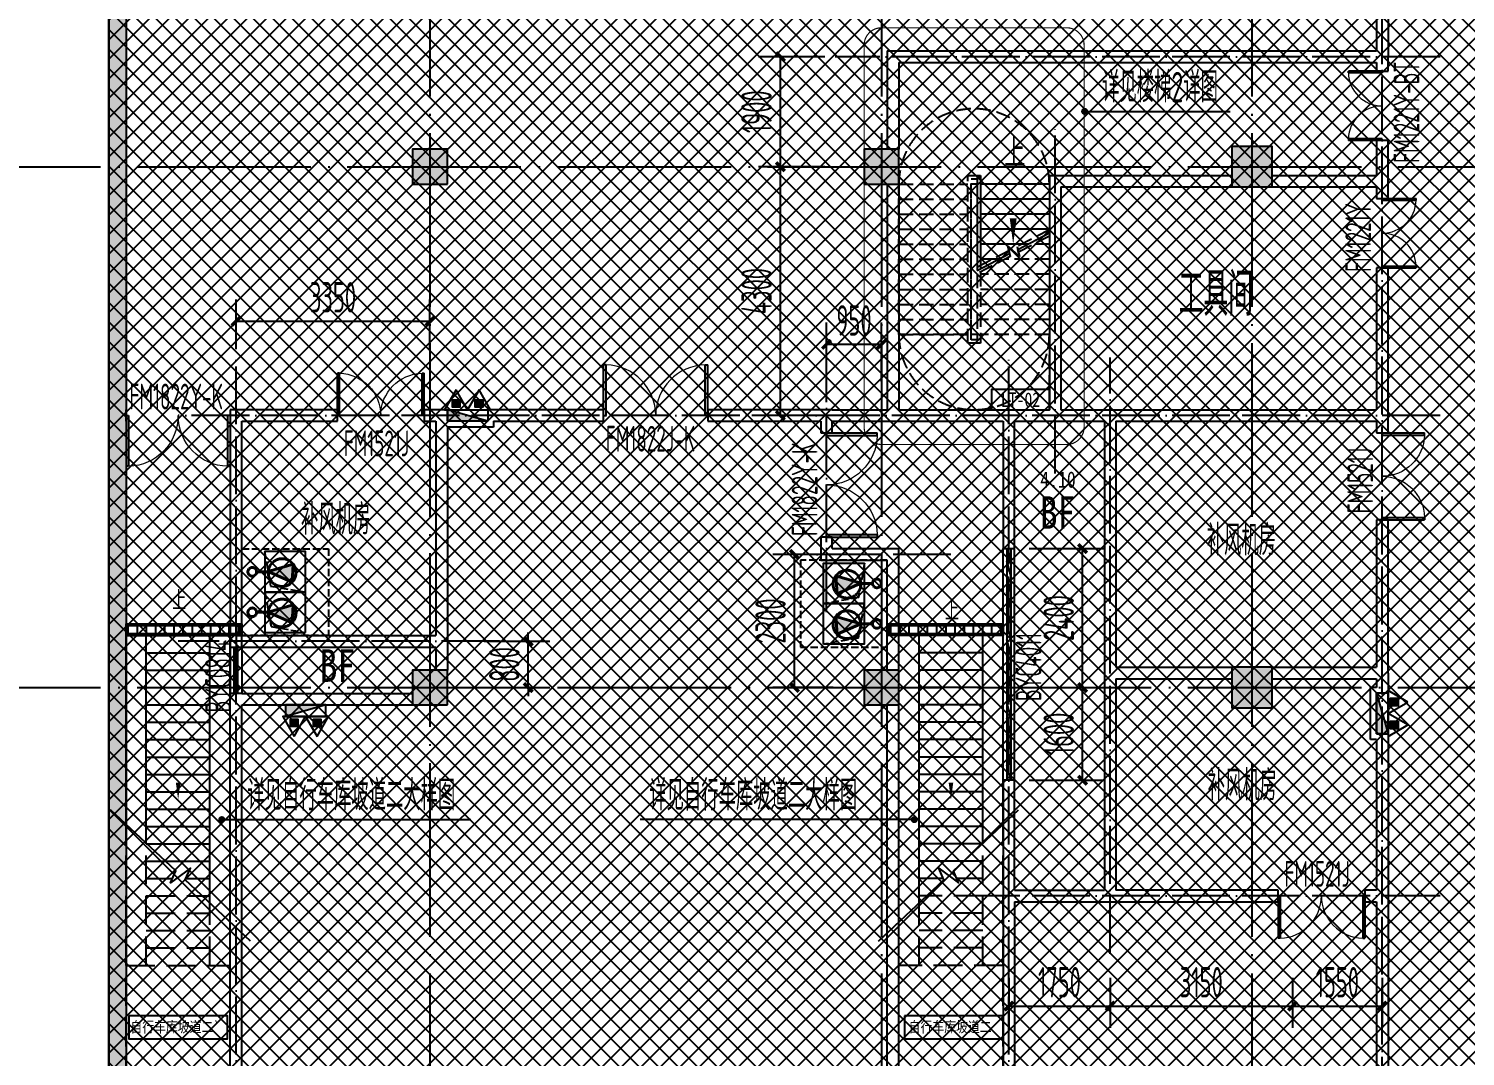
# Model space of a CAD drawing. Extents: x -473190 to 2138458, y -81875 to 2633646.
# Drawn here: x 448106 to 472922, y 28821 to 46576 of the extents above; entities that cross this region are included whole.
import ezdxf
from ezdxf.enums import TextEntityAlignment as Align

# ---------------------------------------------------------------- set-up
doc = ezdxf.new("R2010")
doc.units = 0
doc.header["$LTSCALE"] = 1000
for name, pattern in [('DASH', [0.35, 0.25, -0.1]), ('DOTE', [2.42, 2, -0.2, 0.02, -0.2]), ('排水', [1.1, 1, -0.1])]:
    doc.linetypes.add(name, pattern=pattern)
for name, color, linetype in [('03小品', 2, 'Continuous'), ('A-COLUMN', 2, 'Continuous'), ('A-ROOM_NAME', 23, 'Continuous'), ('A-STAIR', 3, 'Continuous'), ('A-WALL', 2, 'Continuous'), ('A-WINDOW', 4, 'Continuous'), ('DIM_LEAD', 3, 'Continuous'), ('DIM_SYMB', 3, 'Continuous'), ('DOOR_FIRE', 4, 'Continuous'), ('DOOR_FIRE_TEXT', 7, 'Continuous'), ('DOTE', 1, 'DOTE'), ('PUB_DIM', 3, 'Continuous'), ('PUB_HATCH', 8, 'Continuous'), ('PUB_TEXT', 7, 'Continuous'), ('RF-QT', 30, 'Continuous'), ('SRC-03F$0$A-SYMB-NUMB-T', 4, 'Continuous'), ('SRC-03F$0$A-WALL', 7, 'Continuous'), ('STAIR', 2, 'Continuous'), ('W-EQUIP_消火栓', 7, 'Continuous'), ('W-EQUIP_灭火器', 7, 'Continuous'), ('WINDOW', 4, 'Continuous'), ('WINDOW_TEXT', 7, 'Continuous'), ('索引线', 252, 'Continuous'), ('集水坑', 4, 'Continuous'), ('雨棚投影', 147, 'Continuous')]:
    doc.layers.add(name, color=color, linetype=linetype)
doc.layers.add('GPS-污水', color=2, linetype='排水', lineweight=40)
doc.styles.add('8B2_01', font='simhei.ttf', dxfattribs={"width": 0.8})
doc.styles.add('8B2_02', font='tssdeng.shx', dxfattribs={"width": 0.6, "bigfont": 'TSSDCHN.shx'})
doc.styles.add('_TCH_DIM', font='SIMPLEX', dxfattribs={"bigfont": 'GBCBIG'})
doc.styles.add('_TCH_DIM_T3', font='tssdeng.shx', dxfattribs={"width": 0.564706, "bigfont": '@@@tssdchn.shx'})
doc.styles.add('_TCH_WINDOW', font='tssdeng.shx', dxfattribs={"width": 0.8, "height": 3.5, "bigfont": 'tssdchn.shx'})
doc.styles.add('SRC-03F$0$ECADI-TXT', font='simplex.shx', dxfattribs={"bigfont": 'hztxt.shx'})
doc.styles.get("Standard").update_dxf_attribs({"font": 'gbenor.shx', "bigfont": 'gbcbig.shx'})
doc.dimstyles.new('_TCH_ARCH&&150', dxfattribs={"dimtxt": 525, "dimasz": 150, "dimexe": 375, "dimexo": 450, "dimgap": 150, "dimtad": 1, "dimdec": 0, "dimzin": 0, "dimdsep": 46, "dimtxsty": '_TCH_DIM_T3', "dimblk": 'ARCHTICK', "dimcen": 0.09, "dimclrt": 7, "dimazin": 2, "dimtfac": 1, "dimtdec": 0, "dimtix": 1, "dimtmove": 2, "dimatfit": 3, "dimfxl": 0, "dimtolj": 1, "dimtzin": 0, "dimarcsym": 0})

# ---------------------------------------------------------------- blocks, each defined once
blk = doc.blocks.new('自行车坡道')
at = {"layer": 'A-STAIR'}
for p, q in [((-72448, -339871), (-67495, -339871)), ((-67495, -341671), (-67495, -339871)), ((-72119, -340221), (-67495, -340221)), ((-71995, -340353), (-71995, -340221)), ((-71695, -340638), (-71695, -340221)), ((-71395, -340993), (-71395, -340221)), ((-71095, -341321), (-71095, -340221)), ((-70795, -341321), (-70795, -340221)), ((-70495, -341321), (-70495, -340221)), ((-70195, -341321), (-70195, -340221)), ((-69895, -341321), (-69895, -340221)), ((-69595, -341321), (-69595, -340221)), ((-69295, -341321), (-69295, -340221)), ((-68995, -341321), (-68995, -340221)), ((-68695, -341321), (-68695, -340221)), ((-68395, -341321), (-68395, -340221)), ((-68095, -341321), (-68095, -340221)), ((-67795, -341321), (-67795, -340221)), ((-71095, -341321), (-67495, -341321)), ((-70759, -341671), (-67495, -341671))]:
    blk.add_line(p, q, dxfattribs=at)
at = {"layer": 'DIM_SYMB'}
blk.add_lwpolyline([(-72776, -339521), (-71718, -340648), (-71513, -340560), (-71768, -340902), (-71564, -340812), (-70507, -341939)], dxfattribs=at)
at = {"layer": '雨棚投影', "color": 252, "linetype": 'DASH', "lineweight": -3, "ltscale": 2}
for p, q in [((-96295, -339871), (-72448, -339871)), ((-96295, -341671), (-96295, -339871)), ((-90595, -341671), (-90595, -339871)), ((-88595, -341671), (-88595, -339871)), ((-82895, -341671), (-82895, -339871)), ((-80895, -341671), (-80895, -339871)), ((-75195, -341671), (-75195, -339871)), ((-73195, -341671), (-73195, -339871)), ((-96295, -340221), (-90595, -340221)), ((-95995, -341321), (-95995, -340221)), ((-95695, -341321), (-95695, -340221)), ((-95395, -341321), (-95395, -340221)), ((-95095, -341321), (-95095, -340221)), ((-94795, -341321), (-94795, -340221)), ((-94495, -341321), (-94495, -340221)), ((-94195, -341321), (-94195, -340221)), ((-93895, -341321), (-93895, -340221)), ((-93595, -341321), (-93595, -340221)), ((-93295, -341321), (-93295, -340221)), ((-92995, -341321), (-92995, -340221)), ((-92695, -341321), (-92695, -340221)), ((-92395, -341321), (-92395, -340221)), ((-92095, -341321), (-92095, -340221)), ((-91795, -341321), (-91795, -340221)), ((-91495, -341321), (-91495, -340221)), ((-91195, -341321), (-91195, -340221)), ((-90895, -341321), (-90895, -340221)), ((-88595, -340221), (-82895, -340221)), ((-88295, -341321), (-88295, -340221)), ((-87995, -341321), (-87995, -340221)), ((-87695, -341321), (-87695, -340221)), ((-87395, -341321), (-87395, -340221)), ((-87095, -341321), (-87095, -340221)), ((-86795, -341321), (-86795, -340221)), ((-86495, -341321), (-86495, -340221)), ((-86195, -341321), (-86195, -340221)), ((-85895, -341321), (-85895, -340221)), ((-85595, -341321), (-85595, -340221)), ((-85295, -341321), (-85295, -340221)), ((-84995, -341321), (-84995, -340221)), ((-84695, -341321), (-84695, -340221)), ((-84395, -341321), (-84395, -340221)), ((-84095, -341321), (-84095, -340221)), ((-83795, -341321), (-83795, -340221)), ((-83495, -341321), (-83495, -340221)), ((-83195, -341321), (-83195, -340221)), ((-80895, -340221), (-75195, -340221)), ((-80595, -341321), (-80595, -340221)), ((-80295, -341321), (-80295, -340221)), ((-79995, -341321), (-79995, -340221)), ((-79695, -341321), (-79695, -340221)), ((-79395, -341321), (-79395, -340221)), ((-79095, -341321), (-79095, -340221)), ((-78795, -341321), (-78795, -340221)), ((-78495, -341321), (-78495, -340221)), ((-78195, -341321), (-78195, -340221)), ((-77895, -341321), (-77895, -340221)), ((-77595, -341321), (-77595, -340221)), ((-77295, -341321), (-77295, -340221)), ((-76995, -341321), (-76995, -340221)), ((-76695, -341321), (-76695, -340221)), ((-76395, -341321), (-76395, -340221)), ((-76095, -341321), (-76095, -340221)), ((-75795, -341321), (-75795, -340221)), ((-75495, -341321), (-75495, -340221)), ((-73195, -340221), (-72119, -340221)), ((-72895, -341321), (-72895, -340221)), ((-72595, -341321), (-72595, -340221)), ((-72295, -341321), (-72295, -340221)), ((-71995, -341321), (-71995, -340353)), ((-71695, -341321), (-71695, -340869)), ((-71395, -341321), (-71395, -340993)), ((-96295, -341321), (-90595, -341321)), ((-88595, -341321), (-82895, -341321)), ((-80895, -341321), (-75195, -341321)), ((-73195, -341321), (-71095, -341321)), ((-96295, -341671), (-70759, -341671))]:
    blk.add_line(p, q, dxfattribs=at)
blk = doc.blocks.new('$SB01_1')
h = blk.add_hatch(color=256)
h.dxf.hatch_style = 1
h.paths.add_polyline_path([(-0.381, -0.323), (0.5, 0), (-0.381, 0.323)])
h.paths.add_polyline_path([(0, 0), (0.002, 0), (0.002, 0.001), (0, 0.001)], flags=24)
h.paths.add_polyline_path([(0, -0.002), (0.003, -0.002), (0.003, -0.001), (0, -0.001)], flags=24)
h.paths.add_polyline_path([(0, -0.003), (0.003, -0.003), (0.003, -0.002), (0, -0.002)], flags=24)
for p, q in [((0.5, 0), (-0.381, 0.323)), ((-0.381, 0.323), (-0.381, -0.323)), ((0.5, 0), (-0.381, -0.323))]:
    blk.add_line(p, q)
blk.add_circle((0, 0), 0.5)
at = {"flags": 1}
for tag, p in [('UNIT', (0, 0)), ('SPEC', (0, -0.002)), ('WHAT', (0, -0.003))]:
    blk.add_attdef(tag, p, '', height=0.001, dxfattribs=at)
blk = doc.blocks.new('人防集水坑')
at = {"layer": 'GPS-污水', "linetype": '排水'}
for p, q in [((307486, 701151), (307284, 701151)), ((307486, 700451), (307284, 700451))]:
    blk.add_line(p, q, dxfattribs=at)
for centre in [(307561, 701151), (307561, 700451)]:
    blk.add_circle(centre, 75, dxfattribs=at)
at = {"layer": '集水坑', "linetype": 'DASH', "ltscale": 0.5}
blk.add_lwpolyline([(306241, 700051), (306241, 701551), (307741, 701551), (307741, 700051)], close=True, dxfattribs=at)
at = {"layer": '集水坑', "linetype": 'Continuous', "ltscale": 0.5}
for points in [[(306641, 701501), (306641, 700801), (307341, 700801), (307341, 701501)], [(306641, 700801), (306641, 700101), (307341, 700101), (307341, 700801)]]:
    blk.add_lwpolyline(points, close=True, dxfattribs=at)
at = {"layer": '集水坑', "linetype": 'DASH', "ltscale": 0.5}
for points in [[(307341, 700801), (307237, 701397), (306641, 701501)], [(307347, 700101), (307243, 700697), (306647, 700801)]]:
    blk.add_lwpolyline(points, dxfattribs=at)
at = {"layer": 'GPS-污水', "linetype": '排水', "xscale": -480.0000000000002, "yscale": 480.0000000000002, "zscale": 480.0000000000002, "rotation": 176.2535374729293}
for p in [(307045, 701164, 0), (307045, 700464, 0)]:
    blk.add_blockref('$SB01_1', p, dxfattribs=at)
blk = doc.blocks.new('A$C3672542B')
at = {"layer": '集水坑', "linetype": 'Continuous', "rotation": 180}
blk.add_blockref('人防集水坑', (321974.7, 553032.5), dxfattribs=at)
at = {"layer": '集水坑', "linetype": 'Continuous', "xscale": -1, "rotation": 180}
blk.add_blockref('人防集水坑', (-282357.4, 552832.5), dxfattribs=at)
blk = doc.blocks.new('A$C4F5A101F')
at = {"layer": 'DOTE', "color": 127, "linetype": 'DOTE', "ltscale": 1.5}
for p, q in [((-279889.7, 16373.7), (-279889.7, -213765.2)), ((-274639.7, 16373.7), (-274639.7, -213765.2)), ((-266839.7, 16373.7), (-266839.7, -213765.2)), ((-260439.7, 16373.7), (-260439.7, -213765.2))]:
    blk.add_line(p, q, dxfattribs=at)
at = {"layer": 'DOTE', "color": 16, "linetype": 'DOTE', "ltscale": 1.5}
for p, q in [((-297848.4, -111257.4), (-173939.7, -111257.4)), ((-297848.4, -120257.4), (-173939.7, -120257.4))]:
    blk.add_line(p, q, dxfattribs=at)
blk = doc.blocks.new('SRC-03F$0$ECADI-TAG-CODE')
at = {"layer": 'SRC-03F$0$A-SYMB-NUMB-T', "color": 1}
blk.add_lwpolyline([(3.41, 8.1), (13.41, 8.1), (13.41, 4.6), (3.41, 4.6)], close=True, dxfattribs=at)
at = {"layer": 'SRC-03F$0$A-SYMB-NUMB-T', "style": 'SRC-03F$0$ECADI-TXT', "width": 0.7}
blk.add_attdef('CODE', text='', height=2.5, dxfattribs=at).set_placement((8.41, 6.35), align=Align.MIDDLE_CENTER)
blk = doc.blocks.new('_ArchTick')
at = {"color": 0, "linetype": 'ByBlock', "const_width": 0.4}
blk.add_lwpolyline([(-0.5, -0.5), (0.5, 0.5)], dxfattribs=at)
blk = doc.blocks.new('*D5466')
at = {"layer": 'Defpoints', "color": 0, "transparency": 16777216}
for p in [(-10922, -92400), (-9703, -92400), (-9703, -94300)]:
    blk.add_point(p, dxfattribs=at)
at = {"layer": 'PUB_DIM', "color": 0, "lineweight": -2, "transparency": 16777216}
for p, q in [((-10153, -92400), (-11297, -92400)), ((-10922, -94300), (-10922, -92400)), ((-10153, -94300), (-11297, -94300))]:
    blk.add_line(p, q, dxfattribs=at)
at = {"layer": 'PUB_DIM', "color": 0, "lineweight": -2, "transparency": 16777216, "xscale": 150, "yscale": 150, "zscale": 150}
for p, rotation in [((-10922, -92400), 90), ((-10922, -94300), 270)]:
    blk.add_blockref('_ArchTick', p, dxfattribs=dict(at, rotation=rotation))
at = {"layer": 'PUB_DIM', "color": 7, "transparency": 16777216, "insert": (-11334, -93350), "char_height": 525, "attachment_point": 5, "rotation": 90, "style": '_TCH_DIM_T3'}
blk.add_mtext('\\A1;1900', dxfattribs=at)
blk = doc.blocks.new('*D5467')
at = {"layer": 'Defpoints', "color": 0, "transparency": 16777216}
for p in [(-10922, -94300), (-9703, -94300), (-9703, -98600)]:
    blk.add_point(p, dxfattribs=at)
at = {"layer": 'PUB_DIM', "color": 0, "lineweight": -2, "transparency": 16777216}
for p, q in [((-10153, -94300), (-11297, -94300)), ((-10922, -98600), (-10922, -94300)), ((-10153, -98600), (-11297, -98600))]:
    blk.add_line(p, q, dxfattribs=at)
at = {"layer": 'PUB_DIM', "color": 0, "lineweight": -2, "transparency": 16777216, "xscale": 150, "yscale": 150, "zscale": 150}
for p, rotation in [((-10922, -94300), 90), ((-10922, -98600), 270)]:
    blk.add_blockref('_ArchTick', p, dxfattribs=dict(at, rotation=rotation))
at = {"layer": 'PUB_DIM', "color": 7, "transparency": 16777216, "insert": (-11334, -96450), "char_height": 525, "attachment_point": 5, "rotation": 90, "style": '_TCH_DIM_T3'}
blk.add_mtext('\\A1;4300', dxfattribs=at)
blk = doc.blocks.new('*D5468')
at = {"layer": 'Defpoints', "color": 0, "transparency": 16777216}
for p in [(-16489, -102500), (-15277, -102500), (-16489, -103300)]:
    blk.add_point(p, dxfattribs=at)
at = {"layer": 'PUB_DIM', "color": 0, "lineweight": -2, "transparency": 16777216}
for p, q in [((-15277, -102500), (-15277, -102350)), ((-16039, -102500), (-14902, -102500)), ((-15277, -103300), (-15277, -102500)), ((-16039, -103300), (-14902, -103300)), ((-15277, -103300), (-15277, -103450))]:
    blk.add_line(p, q, dxfattribs=at)
at = {"layer": 'PUB_DIM', "color": 0, "lineweight": -2, "transparency": 16777216, "xscale": 150, "yscale": 150, "zscale": 150}
for p, rotation in [((-15277, -102500), 270), ((-15277, -103300), 90)]:
    blk.add_blockref('_ArchTick', p, dxfattribs=dict(at, rotation=rotation))
at = {"layer": 'PUB_DIM', "color": 7, "transparency": 16777216, "insert": (-15690, -102900), "char_height": 525, "attachment_point": 5, "rotation": 90, "style": '_TCH_DIM_T3'}
blk.add_mtext('\\A1;800', dxfattribs=at)
blk = doc.blocks.new('*D5469')
at = {"layer": 'Defpoints', "color": 0, "transparency": 16777216}
for p in [(-10679, -101000), (-9561, -101000), (-9561, -103300)]:
    blk.add_point(p, dxfattribs=at)
at = {"layer": 'PUB_DIM', "color": 0, "lineweight": -2, "transparency": 16777216}
for p, q in [((-10011, -101000), (-11054, -101000)), ((-10679, -103300), (-10679, -101000)), ((-10011, -103300), (-11054, -103300))]:
    blk.add_line(p, q, dxfattribs=at)
at = {"layer": 'PUB_DIM', "color": 0, "lineweight": -2, "transparency": 16777216, "xscale": 150, "yscale": 150, "zscale": 150}
for p, rotation in [((-10679, -101000), 90), ((-10679, -103300), 270)]:
    blk.add_blockref('_ArchTick', p, dxfattribs=dict(at, rotation=rotation))
at = {"layer": 'PUB_DIM', "color": 7, "transparency": 16777216, "insert": (-11092, -102150), "char_height": 525, "attachment_point": 5, "rotation": 90, "style": '_TCH_DIM_T3'}
blk.add_mtext('\\A1;2300', dxfattribs=at)
blk = doc.blocks.new('*D5470')
at = {"layer": 'Defpoints', "color": 0, "transparency": 16777216}
for p in [(-9175, -97369), (-10125, -98461), (-9175, -98461)]:
    blk.add_point(p, dxfattribs=at)
at = {"layer": 'PUB_DIM', "color": 0, "lineweight": -2, "transparency": 16777216}
for p, q in [((-10125, -98011), (-10125, -96994)), ((-9175, -98011), (-9175, -96994)), ((-10125, -97369), (-9175, -97369))]:
    blk.add_line(p, q, dxfattribs=at)
at = {"layer": 'PUB_DIM', "color": 0, "lineweight": -2, "transparency": 16777216, "xscale": 150, "yscale": 150, "zscale": 150, "rotation": 180}
blk.add_blockref('_ArchTick', (-10125, -97369), dxfattribs=at)
at = {"layer": 'PUB_DIM', "color": 0, "lineweight": -2, "transparency": 16777216, "xscale": 150, "yscale": 150, "zscale": 150}
blk.add_blockref('_ArchTick', (-9175, -97369), dxfattribs=at)
at = {"layer": 'PUB_DIM', "color": 7, "transparency": 16777216, "insert": (-9650, -96956), "char_height": 525, "attachment_point": 5, "style": '_TCH_DIM_T3'}
blk.add_mtext('\\A1;950', dxfattribs=at)
blk = doc.blocks.new('*D5471')
at = {"layer": 'Defpoints', "color": 0, "transparency": 16777216}
for p in [(-16975, -96970), (-20325, -97906), (-16975, -97906)]:
    blk.add_point(p, dxfattribs=at)
at = {"layer": 'PUB_DIM', "color": 0, "lineweight": -2, "transparency": 16777216}
for p, q in [((-20325, -97456), (-20325, -96595)), ((-16975, -97456), (-16975, -96595)), ((-20325, -96970), (-16975, -96970))]:
    blk.add_line(p, q, dxfattribs=at)
at = {"layer": 'PUB_DIM', "color": 0, "lineweight": -2, "transparency": 16777216, "xscale": 150, "yscale": 150, "zscale": 150, "rotation": 180}
blk.add_blockref('_ArchTick', (-20325, -96970), dxfattribs=at)
at = {"layer": 'PUB_DIM', "color": 0, "lineweight": -2, "transparency": 16777216, "xscale": 150, "yscale": 150, "zscale": 150}
blk.add_blockref('_ArchTick', (-16975, -96970), dxfattribs=at)
at = {"layer": 'PUB_DIM', "color": 7, "transparency": 16777216, "insert": (-18650, -96557), "char_height": 525, "attachment_point": 5, "style": '_TCH_DIM_T3'}
blk.add_mtext('\\A1;3350', dxfattribs=at)
blk = doc.blocks.new('*D5472')
at = {"layer": 'Defpoints', "color": 0, "transparency": 16777216}
for p in [(-2075, -107867), (-525, -107867), (-525, -108804)]:
    blk.add_point(p, dxfattribs=at)
at = {"layer": 'PUB_DIM', "color": 0, "lineweight": -2, "transparency": 16777216}
for p, q in [((-2075, -108317), (-2075, -109179)), ((-525, -108317), (-525, -109179)), ((-2075, -108804), (-525, -108804))]:
    blk.add_line(p, q, dxfattribs=at)
at = {"layer": 'PUB_DIM', "color": 0, "lineweight": -2, "transparency": 16777216, "xscale": 150, "yscale": 150, "zscale": 150, "rotation": 180}
blk.add_blockref('_ArchTick', (-2075, -108804), dxfattribs=at)
at = {"layer": 'PUB_DIM', "color": 0, "lineweight": -2, "transparency": 16777216, "xscale": 150, "yscale": 150, "zscale": 150}
blk.add_blockref('_ArchTick', (-525, -108804), dxfattribs=at)
at = {"layer": 'PUB_DIM', "color": 7, "transparency": 16777216, "insert": (-1300, -108391), "char_height": 525, "attachment_point": 5, "style": '_TCH_DIM_T3'}
blk.add_mtext('\\A1;1550', dxfattribs=at)
blk = doc.blocks.new('*D5473')
at = {"layer": 'Defpoints', "color": 0, "transparency": 16777216}
for p in [(-5225, -107867), (-2075, -107867), (-2075, -108804)]:
    blk.add_point(p, dxfattribs=at)
at = {"layer": 'PUB_DIM', "color": 0, "lineweight": -2, "transparency": 16777216}
for p, q in [((-5225, -108317), (-5225, -109179)), ((-2075, -108317), (-2075, -109179)), ((-5225, -108804), (-2075, -108804))]:
    blk.add_line(p, q, dxfattribs=at)
at = {"layer": 'PUB_DIM', "color": 0, "lineweight": -2, "transparency": 16777216, "xscale": 150, "yscale": 150, "zscale": 150, "rotation": 180}
blk.add_blockref('_ArchTick', (-5225, -108804), dxfattribs=at)
at = {"layer": 'PUB_DIM', "color": 0, "lineweight": -2, "transparency": 16777216, "xscale": 150, "yscale": 150, "zscale": 150}
blk.add_blockref('_ArchTick', (-2075, -108804), dxfattribs=at)
at = {"layer": 'PUB_DIM', "color": 7, "transparency": 16777216, "insert": (-3650, -108391), "char_height": 525, "attachment_point": 5, "style": '_TCH_DIM_T3'}
blk.add_mtext('\\A1;3150', dxfattribs=at)
blk = doc.blocks.new('*D5474')
at = {"layer": 'Defpoints', "color": 0, "transparency": 16777216}
for p in [(-6975, -107867), (-5225, -107867), (-5225, -108804)]:
    blk.add_point(p, dxfattribs=at)
at = {"layer": 'PUB_DIM', "color": 0, "lineweight": -2, "transparency": 16777216}
for p, q in [((-6975, -108317), (-6975, -109179)), ((-5225, -108317), (-5225, -109179)), ((-6975, -108804), (-5225, -108804))]:
    blk.add_line(p, q, dxfattribs=at)
at = {"layer": 'PUB_DIM', "color": 0, "lineweight": -2, "transparency": 16777216, "xscale": 150, "yscale": 150, "zscale": 150, "rotation": 180}
blk.add_blockref('_ArchTick', (-6975, -108804), dxfattribs=at)
at = {"layer": 'PUB_DIM', "color": 0, "lineweight": -2, "transparency": 16777216, "xscale": 150, "yscale": 150, "zscale": 150}
blk.add_blockref('_ArchTick', (-5225, -108804), dxfattribs=at)
at = {"layer": 'PUB_DIM', "color": 7, "transparency": 16777216, "insert": (-6100, -108391), "char_height": 525, "attachment_point": 5, "style": '_TCH_DIM_T3'}
blk.add_mtext('\\A1;1750', dxfattribs=at)
blk = doc.blocks.new('*D5591')
at = {"layer": 'Defpoints', "color": 0, "transparency": 16777216}
for p in [(-7075, -103300), (-5701, -103300), (-7075, -104900)]:
    blk.add_point(p, dxfattribs=at)
at = {"layer": 'PUB_DIM', "color": 0, "lineweight": -2, "transparency": 16777216}
for p, q in [((-6625, -103300), (-5326, -103300)), ((-5701, -104900), (-5701, -103300)), ((-6625, -104900), (-5326, -104900))]:
    blk.add_line(p, q, dxfattribs=at)
at = {"layer": 'PUB_DIM', "color": 0, "lineweight": -2, "transparency": 16777216, "xscale": 150, "yscale": 150, "zscale": 150}
for p, rotation in [((-5701, -103300), 90), ((-5701, -104900), 270)]:
    blk.add_blockref('_ArchTick', p, dxfattribs=dict(at, rotation=rotation))
at = {"layer": 'PUB_DIM', "color": 7, "transparency": 16777216, "insert": (-6114, -104100), "char_height": 525, "attachment_point": 5, "rotation": 90, "style": '_TCH_DIM_T3'}
blk.add_mtext('\\A1;1600', dxfattribs=at)
blk = doc.blocks.new('*D5592')
at = {"layer": 'Defpoints', "color": 0, "transparency": 16777216}
for p in [(-7075, -100900), (-5701, -100900), (-7075, -103300)]:
    blk.add_point(p, dxfattribs=at)
at = {"layer": 'PUB_DIM', "color": 0, "lineweight": -2, "transparency": 16777216}
for p, q in [((-6625, -100900), (-5326, -100900)), ((-5701, -103300), (-5701, -100900)), ((-6625, -103300), (-5326, -103300))]:
    blk.add_line(p, q, dxfattribs=at)
at = {"layer": 'PUB_DIM', "color": 0, "lineweight": -2, "transparency": 16777216, "xscale": 150, "yscale": 150, "zscale": 150}
for p, rotation in [((-5701, -100900), 90), ((-5701, -103300), 270)]:
    blk.add_blockref('_ArchTick', p, dxfattribs=dict(at, rotation=rotation))
at = {"layer": 'PUB_DIM', "color": 7, "transparency": 16777216, "insert": (-6114, -102100), "char_height": 525, "attachment_point": 5, "rotation": 90, "style": '_TCH_DIM_T3'}
blk.add_mtext('\\A1;2400', dxfattribs=at)
blk = doc.blocks.new('A$C5C451EB0')
at = {"layer": '03小品'}
h = blk.add_hatch(dxfattribs=at)
h.set_pattern_fill('ANSI31', color=8, scale=100, angle=495, style=0)
h.set_pattern_definition([(180, (-767005.92, 3086967.97), (-1e-13, -158.75), [])])
h.paths.add_polyline_path([(-170, -170), (-30, -170), (-30, 1770), (-170, 1770)])
at = {"layer": '03小品', "color": 4}
blk.add_lwpolyline([(0, 367), (0, -200), (-200, -200), (-200, 1800), (0, 1800), (0, 367)], dxfattribs=at)
blk.add_lwpolyline([(-30, 367), (-30, -170), (-170, -170), (-170, 1770), (-30, 1770)], close=True, dxfattribs=at)
at = {"layer": '雨棚投影', "linetype": 'DASH', "lineweight": -3, "ltscale": 2}
blk.add_line((0, 1800), (0, -200), dxfattribs=at)
blk = doc.blocks.new('$TwtSys$00000434')
for p, q in [((-0.5, 0.5), (-0.5, -0.5)), ((-0.5, -0.5), (0.5, 0.5)), ((0.5, 0.5), (-0.5, 0.5)), ((0.5, -0.5), (0.5, 0.5)), ((-0.5, -0.5), (0.5, -0.5))]:
    blk.add_line(p, q)
blk.add_solid([(0.5, -0.5), (0.5, 0.5), (-0.5, -0.5)])
blk = doc.blocks.new('$TwtSys$00000546')
h = blk.add_hatch()
h.set_pattern_fill('ANSI31', color=256, scale=200, style=0)
h.set_pattern_definition([(45, (-38543.802, -6670.83), (-17.67767, 17.67767), [])])
h.paths.add_polyline_path([(-65, 174), (65, 174), (65, 44), (-65, 44)])
for points in [[(0, 344), (-198, 0), (198, 0)], [(-65, 174), (65, 174), (65, 44), (-65, 44)]]:
    blk.add_lwpolyline(points, close=True)
blk = doc.blocks.new('ADFASDF')
h = blk.add_hatch()
h.set_pattern_fill('ANSI37', color=8, scale=150)
h.set_pattern_definition([(45, (0, 0), (-168.3798, 168.3798), []), (135, (0, 0), (-168.3798, -168.3798), [])])
h.paths.add_polyline_path([(521397, 239186), (521397, 224886), (539697, 224886), (539697, 169261), (524947, 169261), (524947, 171211), (527822, 171211), (527922, 176611), (501318, 176611), (501125, 109884), (530547, 109887), (530547, 107449), (538188, 100503), (536147, 98236), (540086, 94690), (517812, 69953), (517812, 59790), (482108, 20136), (405247, 20136), (405247, 26086), (391997, 40436), (391997, 64736), (399997, 64738), (399997, 239186), (409022, 239186)])
blk.add_lwpolyline([(539697, 224886), (539697, 169261), (524947, 169261), (524947, 171211), (527822, 171211), (527922, 176611), (501318, 176611), (501125, 109884), (530547, 109887), (530547, 107449), (538188, 100503), (536147, 98236), (540086, 94690), (517812, 69953), (517812, 59790), (482108, 20136), (405247, 20136), (405247, 26086), (391997, 40436), (391997, 64736), (399997, 64738), (399997, 239186)])
blk = doc.blocks.new('$DorLib2D$00000002')
for p, q in [((-0.5, 0), (-0.5, 0.4875)), ((-0.475, 0.4875), (-0.5, 0.4875)), ((-0.475, 0), (-0.475, 0.4875)), ((0.475, 0), (0.475, 0.4875)), ((0.475, 0.4875), (0.5, 0.4875)), ((0.5, 0), (0.5, 0.4875)), ((-0.5, 0), (-0.475, 0)), ((0.5, 0), (0.475, 0))]:
    blk.add_line(p, q)
at = {"lineweight": 13}
for centre, start, end in [((-0.4875, 0), 0, 88.53072), ((0.4875, 0), 91.46928, 180)]:
    blk.add_arc(centre, 0.4875, start, end, dxfattribs=at)
blk = doc.blocks.new('$WINLIB2D$00000039')
at = {"color": 0}
for points in [[(-0.5, 0.5), (-0.5, -0.5)], [(0.5, 0.5), (-0.5, 0.5)], [(0.5, -0.5), (0.5, 0.5)], [(-0.5, 0.1667), (0.5, 0.1667)], [(-0.3839, -0.1667), (-0.448, 0.1667)], [(-0.3159, -0.1667), (-0.38, 0.1667)], [(-0.2479, -0.1667), (-0.312, 0.1667)], [(-0.1799, -0.1667), (-0.244, 0.1667)], [(-0.1119, -0.1667), (-0.176, 0.1667)], [(-0.0439, -0.1667), (-0.108, 0.1667)], [(0.0241, -0.1667), (-0.04, 0.1667)], [(0.0921, -0.1667), (0.028, 0.1667)], [(0.16, -0.1667), (0.0959, 0.1667)], [(0.228, -0.1667), (0.1639, 0.1667)], [(0.296, -0.1667), (0.2319, 0.1667)], [(0.364, -0.1667), (0.2999, 0.1667)], [(0.432, -0.1667), (0.3679, 0.1667)], [(0.5, -0.1667), (0.4359, 0.1667)], [(-0.4519, -0.1667), (-0.5, 0.0836)], [(-0.5, -0.1667), (0.5, -0.1667)], [(0.5, -0.5), (-0.5, -0.5)]]:
    blk.add_lwpolyline(points, dxfattribs=at)
blk = doc.blocks.new('_FZH')
blk.add_lwpolyline([(-0.5, -0.5), (0.5, -0.5), (0.5, 0.5), (-0.5, 0.5)], close=True)
at = {"layer": 'PUB_HATCH'}
blk.add_solid([(-0.5, -0.5), (0.5, -0.5), (-0.5, 0.5), (0.5, 0.5)], dxfattribs=at)
blk = doc.blocks.new('A$C2B5B1B2C')
at = {"layer": 'DOTE', "linetype": 'DOTE', "ltscale": 0.5}
for p, q in [((-525, -113100), (-525, -75050)), ((475, -92400), (-9975, -92400)), ((-6175, -99600), (-6175, -93550)), ((-20325, -116900), (-20325, -97600)), ((-10125, -102000), (-10125, -97600)), ((-6975, -116900), (-6975, -97600)), ((-5225, -107900), (-5225, -97600)), ((475, -98600), (-21325, -98600)), ((-7975, -101000), (-11025, -101000)), ((-15775, -102500), (-21325, -102500)), ((475, -106900), (-7975, -106900))]:
    blk.add_line(p, q, dxfattribs=at)
at = {"layer": 'PUB_DIM'}
for p1, p2, distance, picture, middle in [((-9702.9, -94300), (-9702.9, -92400), 1218.8, '*D5466', (-11334.2, -93350)), ((-9702.9, -98600), (-9702.9, -94300), 1218.8, '*D5467', (-11334.2, -96450)), ((-20325, -97906.2), (-16975, -97906.2), 936.6, '*D5471', (-18650, -96557.1)), ((-10125, -98461.5), (-9175, -98461.5), 1092.6, '*D5470', (-9650, -96956.3)), ((-9560.7, -103300), (-9560.7, -101000), 1118.5, '*D5469', (-11091.6, -102150)), ((-7075, -103300), (-7075, -100900), -1374, '*D5592', (-6113.5, -102100)), ((-16488.7, -103300), (-16488.7, -102500), -1211.6, '*D5468', (-15689.6, -102900)), ((-7075, -104900), (-7075, -103300), -1374, '*D5591', (-6113.5, -104100)), ((-6975, -107866.6), (-5225, -107866.6), -937.3, '*D5474', (-6100, -108391.4)), ((-5225, -107866.6), (-2075, -107866.6), -937.3, '*D5473', (-3650, -108391.4)), ((-2075, -107866.6), (-525, -107866.6), -937.3, '*D5472', (-1300, -108391.4))]:
    dim = blk.add_aligned_dim(p1=p1, p2=p2, distance=distance, dimstyle='_TCH_ARCH&&150', dxfattribs=at)
    dim.commit()
    dim.dimension.update_dxf_attribs({"geometry": picture, "text_midpoint": middle})

msp = doc.modelspace()

# ---------------------------------------------------------------- hatches: boundary and pattern name
at = {"layer": 'PUB_HATCH'}
for points in [[(449787.2, 107192.4), (449487.2, 107192.4), (449487.2, 39892.4), (449787.2, 39892.4)], [(449787.2, 39892.4), (449487.2, 39892.4), (449487.2, 8192.4), (449787.2, 8192.4)]]:
    msp.add_hatch(color=256, dxfattribs=at).paths.add_polyline_path(points)

# ---------------------------------------------------------------- linework, layer by layer
at = {"color": 1}
for points in [[(449837.2, 29521.8), (449837.2, 29121.8), (451537.2, 29121.8), (451537.2, 29521.8), (449837.2, 29521.8)], [(463237.2, 29521.8), (463237.2, 29121.8), (464937.2, 29121.8), (464937.2, 29521.8), (463237.2, 29521.8)]]:
    msp.add_lwpolyline(points, dxfattribs=at)
at = {"layer": 'A-STAIR', "color": 252, "linetype": 'DASH'}
for p, q in [((464327.2, 44042.4), (464547.2, 44042.4)), ((464327.2, 41142.4), (464327.2, 44042.4)), ((464387.2, 43982.4), (464487.2, 43982.4)), ((464387.2, 41202.4), (464387.2, 43982.4)), ((464487.2, 43982.4), (464487.2, 42453.9)), ((464547.2, 44042.4), (464547.2, 42485.1)), ((463137.2, 41292.4), (463137.2, 43892.4)), ((463137.2, 43892.4), (464327.2, 43892.4)), ((464387.2, 41292.4), (464387.2, 43892.4)), ((464487.2, 43892.4), (464387.2, 43892.4)), ((464487.2, 43892.4), (464487.2, 42453.9)), ((465737.2, 43892.4), (464547.2, 43892.4)), ((465737.2, 43892.4), (465737.2, 43103.5)), ((463137.2, 43632.4), (464327.2, 43632.4)), ((465737.2, 43632.4), (464547.2, 43632.4)), ((463137.2, 43372.4), (464327.2, 43372.4)), ((465737.2, 43372.4), (464547.2, 43372.4)), ((463137.2, 43112.4), (464327.2, 43112.4)), ((465737.2, 43112.4), (464547.2, 43112.4)), ((465737.2, 43103.5), (465180.8, 42814.3)), ((465737.2, 42990.8), (465203.1, 42713.2)), ((465737.2, 42990.8), (465737.2, 41292.4)), ((463137.2, 42852.4), (464327.2, 42852.4)), ((465039.1, 42740.7), (464487.2, 42453.9)), ((465254, 42852.4), (464547.2, 42852.4)), ((465219.3, 42640.1), (465021.1, 42822)), ((465021.1, 42822), (465061.4, 42639.6)), ((465180.8, 42814.3), (465219.3, 42640.1)), ((465737.2, 42852.4), (465470.9, 42852.4)), ((463137.2, 42592.4), (464327.2, 42592.4)), ((465061.4, 42639.6), (464487.2, 42341.3)), ((464753.6, 42592.4), (464547.2, 42592.4)), ((465737.2, 42592.4), (464970.5, 42592.4)), ((463137.2, 42332.4), (464327.2, 42332.4)), ((464487.2, 42341.3), (464487.2, 41292.4)), ((464487.2, 42341.3), (464487.2, 41202.4)), ((464547.2, 42372.4), (464547.2, 41142.4)), ((465737.2, 42332.4), (464547.2, 42332.4)), ((463137.2, 42072.4), (464327.2, 42072.4)), ((465737.2, 42072.4), (464547.2, 42072.4)), ((463137.2, 41812.4), (464327.2, 41812.4)), ((465737.2, 41812.4), (464547.2, 41812.4)), ((463137.2, 41552.4), (464327.2, 41552.4)), ((465737.2, 41552.4), (464547.2, 41552.4)), ((463137.2, 41292.4), (464327.2, 41292.4)), ((463137.2, 41292.4), (463137.2, 39992.4)), ((464327.2, 41292.4), (463137.2, 41292.4)), ((464487.2, 41292.4), (464387.2, 41292.4)), ((464487.2, 41202.4), (464387.2, 41202.4)), ((465737.2, 41292.4), (464547.2, 41292.4)), ((465737.2, 41292.4), (464547.2, 41292.4)), ((465737.2, 39992.4), (465737.2, 41292.4)), ((464547.2, 41142.4), (464327.2, 41142.4)), ((463137.2, 39992.4), (465737.2, 39992.4))]:
    msp.add_line(p, q, dxfattribs=at)
at = {"layer": 'A-STAIR'}
for p, q in [((464487.2, 44012.4), (464487.2, 42397.6)), ((464547.2, 44012.4), (464487.2, 44012.4)), ((464547.2, 44012.4), (464547.2, 42428.8)), ((464487.2, 43892.4), (464487.2, 42397.6)), ((465737.2, 43892.4), (464547.2, 43892.4)), ((465737.2, 43892.4), (465737.2, 43047.1)), ((465737.2, 43632.4), (464547.2, 43632.4)), ((465737.2, 43372.4), (464547.2, 43372.4)), ((465737.2, 43112.4), (464547.2, 43112.4)), ((465191.9, 42763.8), (465737.2, 43047.1)), ((464487.2, 42397.6), (465050.2, 42690.1)), ((465362.4, 42852.4), (464547.2, 42852.4)), ((465050.2, 42690.1), (465021.1, 42822)), ((465021.1, 42822), (465219.3, 42640.1)), ((465219.3, 42640.1), (465191.9, 42763.8)), ((464862, 42592.4), (464547.2, 42592.4))]:
    msp.add_line(p, q, dxfattribs=at)
at = {"layer": 'A-WALL'}
for p, q in [((449487.2, 107192.4), (449487.2, 39892.4)), ((449787.2, 107192.4), (449787.2, 39892.4)), ((471387.2, 52892.4), (471387.2, 46192.4)), ((471587.2, 52992.4), (471587.2, 46092.4)), ((462937.2, 46192.4), (462937.2, 44492.4)), ((462937.2, 46192.4), (471387.2, 46192.4)), ((463137.2, 45992.4), (463137.2, 44492.4)), ((463137.2, 45992.4), (471387.2, 45992.4)), ((471387.2, 45992.4), (471387.2, 45842.4)), ((471587.2, 45842.4), (471587.2, 46092.4)), ((471387.2, 45842.4), (471587.2, 45842.4)), ((471587.2, 44642.4), (471387.2, 44642.4)), ((471387.2, 44642.4), (471387.2, 44042.4)), ((471587.2, 43942.4), (471587.2, 44642.4)), ((465737.2, 44042.4), (468887.2, 44042.4)), ((465737.2, 44042.4), (465737.2, 39992.4)), ((469587.2, 44042.4), (471387.2, 44042.4)), ((471587.2, 43642.4), (471587.2, 43942.4)), ((462937.2, 43892.4), (462937.2, 39992.4)), ((463137.2, 43892.4), (463137.2, 39992.4)), ((465937.2, 43842.4), (468887.2, 43842.4)), ((465937.2, 43842.4), (465937.2, 39992.4)), ((469587.2, 43842.4), (471387.2, 43842.4)), ((471387.2, 43842.4), (471387.2, 43642.4)), ((471387.2, 43642.4), (471587.2, 43642.4)), ((471587.2, 42442.4), (471387.2, 42442.4)), ((471387.2, 42442.4), (471387.2, 39992.4)), ((471587.2, 39892.4), (471587.2, 42442.4)), ((449787.2, 39792.4), (449787.2, 39992.4)), ((451687.2, 39992.4), (451587.2, 39992.4)), ((451587.2, 39992.4), (451587.2, 39792.4)), ((453437.2, 39992.4), (451687.2, 39992.4)), ((453437.2, 39792.4), (453437.2, 39992.4)), ((455337.2, 39992.4), (454937.2, 39992.4)), ((454937.2, 39992.4), (454937.2, 39792.4)), ((455337.2, 39992.4), (455337.2, 39792.4)), ((456037.2, 39992.4), (456037.2, 39792.4)), ((458037.2, 39992.4), (456037.2, 39992.4)), ((458037.2, 39792.4), (458037.2, 39992.4)), ((461987.2, 39992.4), (459837.2, 39992.4)), ((459837.2, 39992.4), (459837.2, 39792.4)), ((461987.2, 39992.4), (462937.2, 39992.4)), ((463137.2, 39992.4), (465037.2, 39992.4)), ((465037.2, 39992.4), (465737.2, 39992.4)), ((465937.2, 39992.4), (466787.2, 39992.4)), ((466787.2, 39992.4), (471387.2, 39992.4)), ((449487.2, 39892.4), (449487.2, 8192.4)), ((449787.2, 39892.4), (449787.2, 8192.4)), ((451587.2, 39792.4), (451587.2, 35892.4)), ((451787.2, 39792.4), (453437.2, 39792.4)), ((451787.2, 35892.4), (451787.2, 39792.4)), ((454937.2, 39792.4), (455137.2, 39792.4)), ((455137.2, 39792.4), (455137.2, 39742.4)), ((455137.2, 39742.4), (455137.2, 36092.4)), ((456037.2, 39792.4), (455337.2, 39792.4)), ((456137.2, 39792.4), (456137.2, 39692.4)), ((456137.2, 39792.4), (458037.2, 39792.4)), ((459837.2, 39792.4), (461787.2, 39792.4)), ((461787.2, 39792.4), (461787.2, 39592.4)), ((461987.2, 39592.4), (461987.2, 39792.4)), ((461987.2, 39792.4), (463037.2, 39792.4)), ((463037.2, 39792.4), (464937.2, 39792.4)), ((464937.2, 39792.4), (464937.2, 37592.4)), ((465137.2, 37592.4), (465137.2, 39792.4)), ((465137.2, 39792.4), (465837.2, 39792.4)), ((465837.2, 39792.4), (466687.2, 39792.4)), ((466687.2, 39792.4), (466687.2, 35442.4)), ((466887.2, 39792.4), (466887.2, 35542.4)), ((466887.2, 39792.4), (471387.2, 39792.4)), ((471387.2, 39792.4), (471387.2, 39592.4)), ((471587.2, 39592.4), (471587.2, 39892.4)), ((456137.2, 39692.4), (455337.2, 39692.4)), ((455337.2, 39692.4), (455337.2, 35992.4)), ((461787.2, 39592.4), (461987.2, 39592.4)), ((471387.2, 39592.4), (471587.2, 39592.4)), ((471587.2, 38092.4), (471387.2, 38092.4)), ((471387.2, 38092.4), (471387.2, 35542.4)), ((471587.2, 35442.4), (471587.2, 38092.4)), ((461987.2, 37792.4), (461787.2, 37792.4)), ((461787.2, 37792.4), (461787.2, 37392.4)), ((461987.2, 37592.4), (461987.2, 37792.4)), ((461987.2, 37592.4), (463137.2, 37592.4)), ((463137.2, 35492.4), (463137.2, 37592.4)), ((464937.2, 37592.4), (465137.2, 37592.4)), ((461787.2, 37392.4), (462937.2, 37392.4)), ((462937.2, 35492.4), (462937.2, 37392.4)), ((451687.2, 36092.4), (455137.2, 36092.4)), ((451687.2, 36092.4), (451687.2, 35892.4)), ((455337.2, 35992.4), (455337.2, 35492.4)), ((451587.2, 35892.4), (451787.2, 35892.4)), ((451687.2, 35892.4), (455137.2, 35892.4)), ((455137.2, 35892.4), (455137.2, 35492.4)), ((466887.2, 35542.4), (468887.2, 35542.4)), ((469587.2, 35542.4), (471387.2, 35542.4)), ((466687.2, 35442.4), (466687.2, 31692.4)), ((466887.2, 35342.4), (468887.2, 35342.4)), ((466887.2, 35342.4), (466887.2, 31692.4)), ((469587.2, 35342.4), (471387.2, 35342.4)), ((471387.2, 35342.4), (471387.2, 35193.8)), ((471587.2, 35442.4), (471587.2, 35093.8)), ((451787.2, 35092.4), (451587.2, 35092.4)), ((451587.2, 35092.4), (451587.2, 34992.4)), ((451587.2, 22692.4), (451587.2, 34992.4)), ((451787.2, 35092.4), (454737.2, 35092.4)), ((471287.2, 34293.8), (471287.2, 35193.8)), ((471387.2, 35193.8), (471287.2, 35193.8)), ((471387.2, 34393.8), (471387.2, 35093.8)), ((471587.2, 35093.8), (471387.2, 35093.8)), ((451787.2, 34892.4), (454737.2, 34892.4)), ((451787.2, 22492.4), (451787.2, 34892.4)), ((462937.2, 26492.4), (462937.2, 34892.4)), ((463137.2, 26492.4), (463137.2, 34892.4)), ((471387.2, 34293.8), (471287.2, 34293.8)), ((471587.2, 34393.8), (471387.2, 34393.8)), ((471387.2, 34293.8), (471387.2, 31692.4)), ((471587.2, 34393.8), (471587.2, 31592.4)), ((465137.2, 33592.4), (464937.2, 33592.4)), ((464937.2, 33592.4), (464937.2, 31592.4)), ((465137.2, 31692.4), (465137.2, 33592.4)), ((464937.2, 31592.4), (464937.2, 26492.4)), ((465137.2, 31692.4), (466687.2, 31692.4)), ((469687.2, 31692.4), (466887.2, 31692.4)), ((469687.2, 31492.4), (469687.2, 31692.4)), ((471387.2, 31692.4), (471187.2, 31692.4)), ((471187.2, 31692.4), (471187.2, 31492.4)), ((471587.2, 31592.4), (471587.2, 26492.4)), ((465137.2, 31492.4), (466787.2, 31492.4)), ((465137.2, 31492.4), (465137.2, 26492.4)), ((466787.2, 31492.4), (469687.2, 31492.4)), ((471187.2, 31492.4), (471387.2, 31492.4)), ((471387.2, 31492.4), (471387.2, 26292.4))]:
    msp.add_line(p, q, dxfattribs=at)
at = {"layer": 'DIM_LEAD'}
for p, q in [((466345.8, 45147.8), (467300.6, 45147.8)), ((466345.8, 45147.8), (467300.6, 45147.8)), ((466345.8, 45147.8), (467300.6, 45147.8)), ((466345.8, 45147.8), (467300.6, 45147.8)), ((467300.6, 45147.8), (468858.9, 45147.8)), ((451440.8, 32911.1), (452395.6, 32911.1)), ((451440.8, 32911.1), (452395.6, 32911.1)), ((451440.8, 32911.1), (452395.6, 32911.1)), ((451440.8, 32911.1), (452395.6, 32911.1)), ((452395.6, 32911.1), (455741.1, 32911.1)), ((462449.4, 32911.1), (458668.7, 32911.1)), ((463404.1, 32911.1), (462449.4, 32911.1)), ((463404.1, 32911.1), (462449.4, 32911.1)), ((463404.1, 32911.1), (462449.4, 32911.1)), ((463404.1, 32911.1), (462449.4, 32911.1))]:
    msp.add_line(p, q, dxfattribs=at)
at = {"layer": 'DIM_LEAD', "const_width": 60}
for points in [[(466315.8, 45147.8, 1), (466375.8, 45147.8, 1)], [(466315.8, 45147.8, 1), (466375.8, 45147.8, 1)], [(466315.8, 45147.8, 1), (466375.8, 45147.8, 1)], [(466315.8, 45147.8, 1), (466375.8, 45147.8, 1)], [(451410.8, 32911.1, 1), (451470.8, 32911.1, 1)], [(451410.8, 32911.1, 1), (451470.8, 32911.1, 1)], [(451410.8, 32911.1, 1), (451470.8, 32911.1, 1)], [(451410.8, 32911.1, 1), (451470.8, 32911.1, 1)], [(463434.1, 32911.1, 1), (463374.1, 32911.1, 1)], [(463434.1, 32911.1, 1), (463374.1, 32911.1, 1)], [(463434.1, 32911.1, 1), (463374.1, 32911.1, 1)], [(463434.1, 32911.1, 1), (463374.1, 32911.1, 1)]]:
    msp.add_lwpolyline(points, format="xyb", close=True, dxfattribs=at)
at = {"layer": 'DIM_SYMB'}
for points in [[(465112.2, 44022.4, 0, 0, 0), (465112.2, 42852.4, 0, 120, 0), (465112.2, 43302.4, 0, 0, 0)], [(450687.2, 36093.5, 0, 0, 0), (450687.2, 33251.8, 0, 80, 0), (450687.2, 33551.8, 0, 0, 0)], [(464037.2, 36093.5, 0, 0, 0), (464037.2, 33251.8, 0, 80, 0), (464037.2, 33551.8, 0, 0, 0)]]:
    msp.add_lwpolyline(points, format="xyseb", dxfattribs=at)
at = {"layer": 'STAIR', "color": 9, "linetype": 'DASH'}
for centre, start, end in [((464437.2, 43892.4), 0, 180), ((464437.2, 41292.4), 180, 0)]:
    msp.add_arc(centre, 1300, start, end, dxfattribs=at)
at = {"layer": '索引线', "linetype": 'DASH', "const_width": 20}
msp.add_lwpolyline([(462837.2, 39392.4), (466037.2, 39392.4, 0.4142136), (466337.2, 39692.4), (466337.2, 46292.4, 0.4142136), (466037.2, 46592.4), (462837.2, 46592.4, 0.4142136), (462537.2, 46292.4), (462537.2, 39692.4, 0.4142136)], format="xyb", close=True, dxfattribs=at)

# ---------------------------------------------------------------- block references
for name, p in [('A$C3672542B', (437553.5, 184610.6)), ('ADFASDF', (49490, -74243.9)), ('A$C2B5B1B2C', (472012.2, 138492.4))]:
    msp.add_blockref(name, p)
at = {"rotation": 90}
for name, p in [('A$C5C451EB0', (451587.2, 36292.4)), ('A$C5C451EB0', (464737.2, 36292.4)), ('自行车坡道', (123266.7, 103587.3))]:
    msp.add_blockref(name, p, dxfattribs=at)
at = {"xscale": -1, "rotation": 270}
msp.add_blockref('自行车坡道', (791457.8, 103587.3), dxfattribs=at)
at = {"layer": 'A-COLUMN', "rotation": 90}
for p, xscale, yscale, zscale in [((455037.2, 44192.4), 600, 600, 600), ((462837.2, 44192.4), 600, 600, 600), ((469237.2, 44192.4), 700, 700, 700), ((455037.2, 35192.4), 600, 600, 600), ((462837.2, 35192.4), 600, 600, 600), ((469237.2, 35192.4), 700, 700, 700)]:
    msp.add_blockref('_FZH', p, dxfattribs=dict(at, xscale=xscale, yscale=yscale, zscale=zscale))
at = {"layer": 'A-WINDOW'}
ref = msp.add_blockref('$DorLib2D$00000002', (458937.2, 39892.4), dxfattribs=dict(at, xscale=1800, yscale=1800, zscale=200))
ref.add_attrib('A', 'FM1822J-K', (458074.6, 39268.5), dxfattribs={"layer": 'DOOR_FIRE_TEXT', "height": 446.25, "style": '_TCH_WINDOW', "width": 0.564706})
ref = msp.add_blockref('$DorLib2D$00000002', (450687.2, 39892.4), dxfattribs=dict(at, xscale=1800, yscale=-1800, zscale=200))
ref.add_attrib('A', 'FM1822Y-K', (449847, 39996.9), dxfattribs={"layer": 'DOOR_FIRE_TEXT', "height": 446.25, "style": '_TCH_WINDOW', "width": 0.564706})
at = {"layer": 'DOOR_FIRE'}
ref = msp.add_blockref('$DorLib2D$00000002', (471487.2, 45242.4), dxfattribs=dict(at, xscale=-1200, yscale=-1200, zscale=200, rotation=270))
ref.add_attrib('A', 'FM1221Y-BT', (472130.7, 44258.6), dxfattribs={"layer": 'DOOR_FIRE_TEXT', "height": 446.25, "rotation": 90, "style": '_TCH_WINDOW', "width": 0.564706})
ref = msp.add_blockref('$DorLib2D$00000002', (471487.2, 43042.4), dxfattribs=dict(at, xscale=1200, yscale=1200, zscale=200, rotation=270))
ref.add_attrib('A', 'FM1221Y', (471295.4, 42373.6), dxfattribs={"layer": 'DOOR_FIRE_TEXT', "height": 446.25, "rotation": 90, "style": '_TCH_WINDOW', "width": 0.564706})
ref = msp.add_blockref('$DorLib2D$00000002', (454187.2, 39892.4), dxfattribs=dict(at, xscale=-1500, yscale=1500, zscale=200))
ref.add_attrib('A', 'FM1521J', (453547.5, 39189.3), dxfattribs={"layer": 'DOOR_FIRE_TEXT', "height": 446.25, "style": '_TCH_WINDOW', "width": 0.564706})
ref = msp.add_blockref('$DorLib2D$00000002', (461887.2, 38692.4), dxfattribs=dict(at, xscale=-1800, yscale=1800, zscale=200, rotation=270))
ref.add_attrib('A', 'FM1822Y-K', (461732.7, 37810.4), dxfattribs={"layer": 'DOOR_FIRE_TEXT', "height": 446.25, "rotation": 90, "style": '_TCH_WINDOW', "width": 0.564706})
ref = msp.add_blockref('$DorLib2D$00000002', (471487.2, 38842.4), dxfattribs=dict(at, xscale=-1500, yscale=1500, zscale=200, rotation=270))
ref.add_attrib('A', 'FM1521J', (471330.5, 38202.7), dxfattribs={"layer": 'DOOR_FIRE_TEXT', "height": 446.25, "rotation": 90, "style": '_TCH_WINDOW', "width": 0.564706})
ref = msp.add_blockref('$DorLib2D$00000002', (470437.2, 31592.4), dxfattribs=dict(at, xscale=-1500, yscale=-1500, zscale=200))
ref.add_attrib('A', 'FM1521J', (469797.5, 31749.1), dxfattribs={"layer": 'DOOR_FIRE_TEXT', "height": 446.25, "style": '_TCH_WINDOW', "width": 0.564706})
at = {"layer": 'RF-QT'}
msp.add_blockref('A$C4F5A101F', (729676.9, 155449.8), dxfattribs=at)
at = {"layer": 'SRC-03F$0$A-WALL'}
ref = msp.add_blockref('SRC-03F$0$ECADI-TAG-CODE', (466079.3, 39532.4), dxfattribs=dict(at, xscale=-100, yscale=100, zscale=100))
ref.add_attrib('CODE', 'LT-02', dxfattribs={"layer": 'SRC-03F$0$A-SYMB-NUMB-T', "height": 250, "style": '8B2_01', "width": 0.8}).set_placement((465238.5, 40167.4), align=Align.MIDDLE_CENTER)
at = {"layer": 'W-EQUIP_消火栓', "yscale": 200, "zscale": 700}
for p, xscale, rotation in [((455687.2, 39892.4), -700, 359.9999999999923), ((471487.2, 34743.8), 700, 270), ((452889.5, 34792.4), 700, 180)]:
    msp.add_blockref('$TwtSys$00000434', p, dxfattribs=dict(at, xscale=xscale, rotation=rotation))
at = {"layer": 'W-EQUIP_灭火器'}
for p in [(455488.8, 39992.4), (455885.6, 39992.4)]:
    msp.add_blockref('$TwtSys$00000546', p, dxfattribs=at)
for p, rotation in [((471587.2, 34942.2), 270), ((471587.2, 34545.5), 270), ((452691.2, 34692.4), 180), ((453087.9, 34692.4), 180)]:
    msp.add_blockref('$TwtSys$00000546', p, dxfattribs=dict(at, rotation=rotation))
at = {"layer": 'WINDOW'}
ref = msp.add_blockref('$WINLIB2D$00000039', (465037.2, 35592.4), dxfattribs=dict(at, xscale=4000, yscale=-200, zscale=4000, rotation=270))
ref.add_attrib('A', 'BYC4011', (465600.8, 34957.5), dxfattribs={"layer": 'WINDOW_TEXT', "height": 446.25, "rotation": 90, "style": '_TCH_WINDOW', "width": 0.564706})
ref = msp.add_blockref('$WINLIB2D$00000039', (451687.2, 35492.4), dxfattribs=dict(at, xscale=800, yscale=-200, zscale=800, rotation=90))
ref.add_attrib('A', 'BYC0814', (451601, 34762.7), dxfattribs={"layer": 'WINDOW_TEXT', "height": 446.25, "rotation": 90, "style": '_TCH_WINDOW', "width": 0.564706})

# ---------------------------------------------------------------- texts
at = {"layer": 'A-ROOM_NAME', "style": '8B2_02', "width": 0.6}
for s, height, p in [('工具间', 750, (467972.2, 41615.2)), ('补风机房', 525, (452809.4, 37835.4)), ('补风机房', 525, (468455.8, 37477.4)), ('补风机房', 525, (468471.9, 33240.6))]:
    msp.add_text(s, height=height, dxfattribs=at).set_placement(p)
at = {"layer": 'A-ROOM_NAME', "color": 3, "style": '8B2_01', "width": 0.8}
msp.add_text('4.10', height=281.65, dxfattribs=at).set_placement((465579.7, 38644.9))
at = {"layer": 'A-ROOM_NAME', "color": 1, "style": '8B2_01', "width": 0.8}
for s, height, p in [('BF', 563.29, (465572.6, 37934.9)), ('BF', 563.29, (453130.9, 35290.6)), ('自行车库坡道二`', 187.76, (449861.2, 29235.3)), ('自行车库坡道二', 187.76, (463306, 29235.3))]:
    msp.add_text(s, height=height, dxfattribs=at).set_placement(p)
at = {"layer": 'PUB_TEXT', "style": '8B2_02', "width": 0.6}
for s, p in [('详见楼梯2详图', (466648.4, 45305.3)), ('详见自行车库坡道二大样图', (451883, 33068.6)), ('详见自行车库坡道二大样图', (458826.2, 33068.6))]:
    msp.add_text(s, height=525, dxfattribs=at).set_placement(p)
at = {"layer": 'PUB_TEXT', "style": '_TCH_DIM'}
for height, p in [(506.4, (464955.8, 44179.9)), (337.6, (450583, 36528.2)), (337.6, (463933, 36351.2))]:
    msp.add_text('上', height=height, dxfattribs=at).set_placement(p)

doc.saveas('drawing.dxf')
